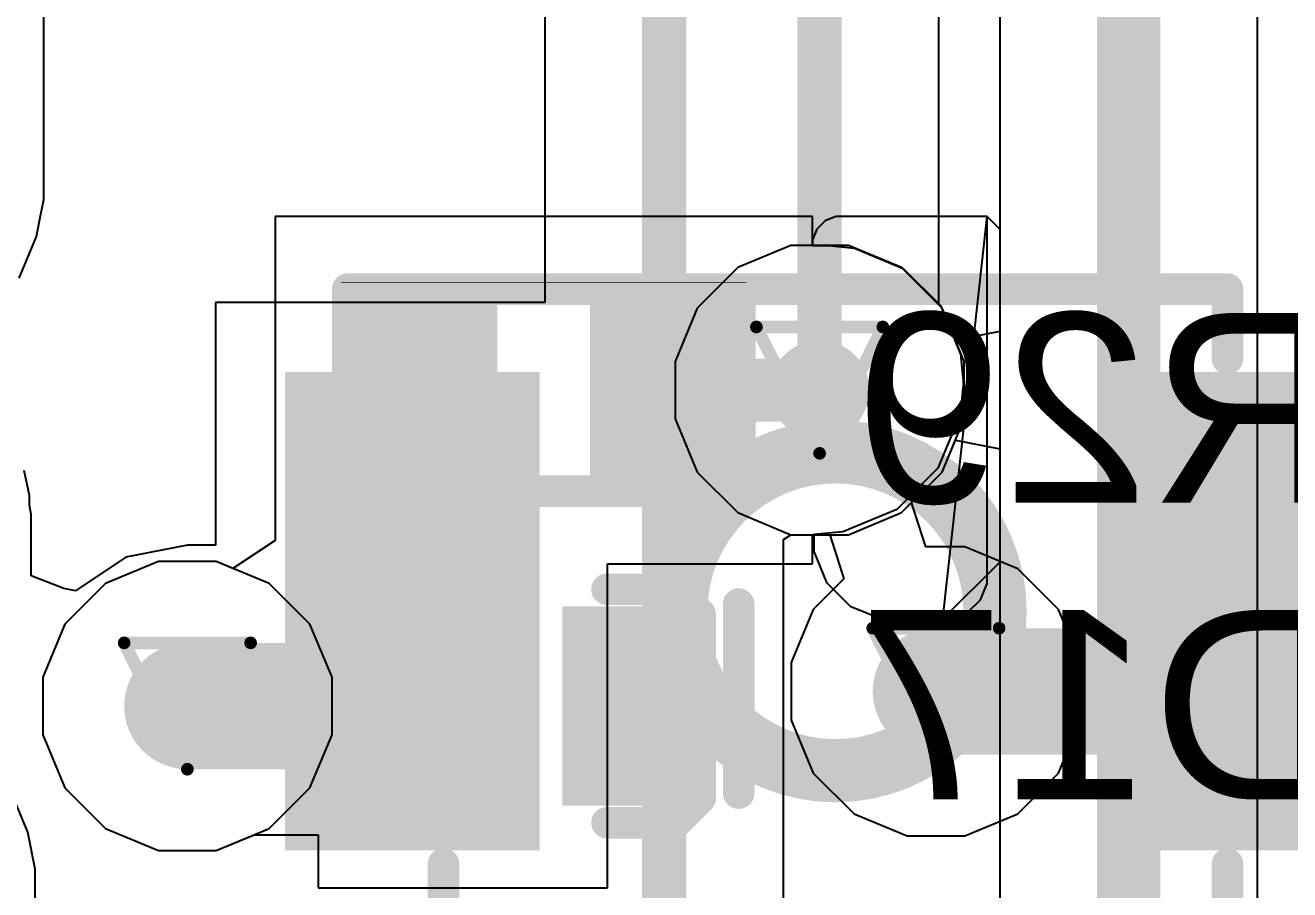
# Model space of a CAD drawing. Header units: inches. Extents: x -5 to 234, y -4 to 104.
# Drawn here: x 12.05 to 17.13, y 11.76 to 15.23 of the extents above; entities that cross this region are included whole.
import ezdxf

# ---------------------------------------------------------------- set-up
doc = ezdxf.new("R2010")
doc.units = ezdxf.units.IN
for name, color, linetype in [('Bottom Layer', 5, 'Continuous'), ('Bottom Overlay', 54, 'Continuous'), ('Bottom Paste', 16, 'Continuous'), ('Bottom Solder', 6, 'Continuous'), ('Drill Drawing', 1, 'Continuous'), ('GND', 16, 'Continuous'), ('POWER', 76, 'Continuous'), ('Top Layer', 1, 'Continuous'), ('Top Overlay', 2, 'Continuous'), ('Top Paste', 8, 'Continuous'), ('Top Solder', 216, 'Continuous'), ('Via Holes', 16, 'Continuous')]:
    doc.layers.add(name, color=color, linetype=linetype)
doc.styles.add('Arial', font='', dxfattribs={"height": 0.2})
doc.styles.get('Arial').set_extended_font_data('Arial')

# ---------------------------------------------------------------- blocks, each defined once
blk = doc.blocks.new('B3U_1000P_23')
at = {"layer": 'Top Layer'}
for points in [[(-2.11, 0.86), (-1.29, 0.86), (-1.29, -0.86), (-2.11, -0.86)], [(1.29, 0.86), (2.11, 0.86), (2.11, -0.86), (1.29, -0.86)]]:
    blk.add_hatch(color=1, dxfattribs=at).paths.add_polyline_path(points)
at = {"layer": 'Top Paste'}
for points in [[(-2.11, 0.86), (-1.29, 0.86), (-1.29, -0.86), (-2.11, -0.86)], [(1.29, 0.86), (2.11, 0.86), (2.11, -0.86), (1.29, -0.86)]]:
    blk.add_hatch(color=8, dxfattribs=at).paths.add_polyline_path(points)
at = {"layer": 'Top Solder'}
for points in [[(-2.2116, 0.9616), (-1.1884, 0.9616), (-1.1884, -0.9616), (-2.2116, -0.9616)], [(1.1884, 0.9616), (2.2116, 0.9616), (2.2116, -0.9616), (1.1884, -0.9616)]]:
    blk.add_hatch(color=216, dxfattribs=at).paths.add_polyline_path(points)
at = {"layer": 'Top Overlay'}
for points in [[(-1.5748, 1.016, 0.127, 0.127, 0), (-1.5748, 1.2954, 0.127, 0.127, 0)], [(-1.5748, 1.2954, 0.127, 0.127, 0), (1.5748, 1.2954, 0.127, 0.127, 0)], [(1.5748, 1.016, 0.127, 0.127, 0), (1.5748, 1.2954, 0.127, 0.127, 0)], [(-1.5748, -1.2954, 0.127, 0.127, 0), (-1.5748, -1.016, 0.127, 0.127, 0)], [(1.5748, -1.2954, 0.127, 0.127, 0), (1.5748, -1.016, 0.127, 0.127, 0)], [(-1.5748, -1.2954, 0.127, 0.127, 0), (1.5748, -1.2954, 0.127, 0.127, 0)]]:
    blk.add_lwpolyline(points, format="xyseb", dxfattribs=at)
for points in [[(-1.6065, 1.2954, 0.0635, 0.0635, 1), (-1.5431, 1.2954, 0.0635, 0.0635, 1)], [(-1.6065, 1.2954, 0.0635, 0.0635, 1), (-1.5431, 1.2954, 0.0635, 0.0635, 1)], [(1.5431, 1.2954, 0.0635, 0.0635, 1), (1.6066, 1.2954, 0.0635, 0.0635, 1)], [(1.5431, 1.2954, 0.0635, 0.0635, 1), (1.6066, 1.2954, 0.0635, 0.0635, 1)], [(-1.6065, 1.016, 0.0635, 0.0635, 1), (-1.5431, 1.016, 0.0635, 0.0635, 1)], [(1.5431, 1.016, 0.0635, 0.0635, 1), (1.6066, 1.016, 0.0635, 0.0635, 1)], [(0.6411, 0, 0.254, 0.254, 1), (-0.6411, 0, 0.254, 0.254, 1)], [(-0.7046, 0, 0.127, 0.127, 1), (-0.5776, 0, 0.127, 0.127, 1)], [(0.5776, 0, 0.127, 0.127, 1), (0.7046, 0, 0.127, 0.127, 1)], [(-1.6065, -1.016, 0.0635, 0.0635, 1), (-1.5431, -1.016, 0.0635, 0.0635, 1)], [(1.5431, -1.016, 0.0635, 0.0635, 1), (1.6066, -1.016, 0.0635, 0.0635, 1)], [(-1.6065, -1.2954, 0.0635, 0.0635, 1), (-1.5431, -1.2954, 0.0635, 0.0635, 1)], [(-1.6065, -1.2954, 0.0635, 0.0635, 1), (-1.5431, -1.2954, 0.0635, 0.0635, 1)], [(1.5431, -1.2954, 0.0635, 0.0635, 1), (1.6066, -1.2954, 0.0635, 0.0635, 1)], [(1.5431, -1.2954, 0.0635, 0.0635, 1), (1.6066, -1.2954, 0.0635, 0.0635, 1)]]:
    blk.add_lwpolyline(points, format="xyseb", close=True, dxfattribs=at)
blk = doc.blocks.new('R___0402_B_38')
at = {"layer": 'Bottom Layer'}
for points in [[(-0.2413, 0.3175), (-0.2413, -0.3175), (-0.6985, -0.3175), (-0.6985, 0.3175)], [(0.6985, 0.3175), (0.6985, -0.3175), (0.2413, -0.3175), (0.2413, 0.3175)]]:
    blk.add_hatch(color=5, dxfattribs=at).paths.add_polyline_path(points)
at = {"layer": 'Bottom Paste'}
for points in [[(-0.2413, 0.3175), (-0.2413, -0.3175), (-0.6985, -0.3175), (-0.6985, 0.3175)], [(0.6985, 0.3175), (0.6985, -0.3175), (0.2413, -0.3175), (0.2413, 0.3175)]]:
    blk.add_hatch(color=16, dxfattribs=at).paths.add_polyline_path(points)
at = {"layer": 'Bottom Solder'}
for points in [[(-0.1863, 0.3725), (-0.1863, -0.3725), (-0.7535, -0.3725), (-0.7535, 0.3725)], [(0.7535, 0.3725), (0.7535, -0.3725), (0.1863, -0.3725), (0.1863, 0.3725)]]:
    blk.add_hatch(color=6, dxfattribs=at).paths.add_polyline_path(points)
at = {"layer": 'Bottom Overlay'}
for points in [[(-0.7874, 0.4064, 0.127, 0.127, 0), (0.7874, 0.4064, 0.127, 0.127, 0)], [(-0.7874, -0.4064, 0.127, 0.127, 0), (-0.7874, 0.4064, 0.127, 0.127, 0)], [(0.7874, -0.4064, 0.127, 0.127, 0), (0.7874, 0.4064, 0.127, 0.127, 0)], [(-0.8128, 0.4318, 0.00323, 0.00323, 0), (0.8128, 0.4318, 0.00323, 0.00323, 0)], [(-0.7874, -0.4064, 0.127, 0.127, 0), (0.7874, -0.4064, 0.127, 0.127, 0)]]:
    blk.add_lwpolyline(points, format="xyseb", dxfattribs=at)
for points in [[(-0.8191, 0.4064, 0.0635, 0.0635, 1), (-0.7556, 0.4064, 0.0635, 0.0635, 1)], [(-0.8191, 0.4064, 0.0635, 0.0635, 1), (-0.7556, 0.4064, 0.0635, 0.0635, 1)], [(0.7556, 0.4064, 0.0635, 0.0635, 1), (0.8191, 0.4064, 0.0635, 0.0635, 1)], [(0.7556, 0.4064, 0.0635, 0.0635, 1), (0.8191, 0.4064, 0.0635, 0.0635, 1)], [(-0.8136, 0.4318, 0.00161, 0.00161, 1), (-0.812, 0.4318, 0.00161, 0.00161, 1)], [(0.812, 0.4318, 0.00161, 0.00161, 1), (0.8136, 0.4318, 0.00161, 0.00161, 1)], [(-0.8191, -0.4064, 0.0635, 0.0635, 1), (-0.7556, -0.4064, 0.0635, 0.0635, 1)], [(-0.8191, -0.4064, 0.0635, 0.0635, 1), (-0.7556, -0.4064, 0.0635, 0.0635, 1)], [(0.7556, -0.4064, 0.0635, 0.0635, 1), (0.8191, -0.4064, 0.0635, 0.0635, 1)], [(0.7556, -0.4064, 0.0635, 0.0635, 1), (0.8191, -0.4064, 0.0635, 0.0635, 1)]]:
    blk.add_lwpolyline(points, format="xyseb", close=True, dxfattribs=at)
blk = doc.blocks.new('DFN1006_2L__B__D____________B_107')
at = {"layer": 'Bottom Layer'}
for points in [[(-0.525, 0.35), (-0.125, 0.35), (-0.125, -0.35), (-0.525, -0.35)], [(0.125, 0.35), (0.525, 0.35), (0.525, -0.35), (0.125, -0.35)]]:
    blk.add_hatch(color=5, dxfattribs=at).paths.add_polyline_path(points)
at = {"layer": 'Bottom Paste'}
for points in [[(-0.525, 0.35), (-0.125, 0.35), (-0.125, -0.35), (-0.525, -0.35)], [(0.125, 0.35), (0.525, 0.35), (0.525, -0.35), (0.125, -0.35)]]:
    blk.add_hatch(color=16, dxfattribs=at).paths.add_polyline_path(points)
at = {"layer": 'Bottom Solder'}
for points in [[(-0.5758, 0.4008), (-0.0742, 0.4008), (-0.0742, -0.4008), (-0.5758, -0.4008)], [(0.0742, 0.4008), (0.5758, 0.4008), (0.5758, -0.4008), (0.0742, -0.4008)]]:
    blk.add_hatch(color=6, dxfattribs=at).paths.add_polyline_path(points)
at = {"layer": 'Bottom Overlay'}
for points in [[(-0.6283, 0.3691, 0.127, 0.127, 0), (-0.5283, 0.4692, 0.127, 0.127, 0)], [(-0.5283, 0.4692, 0.127, 0.127, 0), (-0.254, 0.4692, 0.127, 0.127, 0)], [(0.254, 0.4692, 0.127, 0.127, 0), (0.5283, 0.4692, 0.127, 0.127, 0)], [(0.5283, 0.4692, 0.127, 0.127, 0), (0.6283, 0.3691, 0.127, 0.127, 0)], [(-0.783, -0.35, 0.127, 0.127, 0), (-0.783, 0.41, 0.127, 0.127, 0)], [(0.783, -0.35, 0.127, 0.127, 0), (0.783, 0.41, 0.127, 0.127, 0)], [(-0.6283, -0.3691, 0.127, 0.127, 0), (-0.6283, 0.3691, 0.127, 0.127, 0)], [(0.6283, -0.3691, 0.127, 0.127, 0), (0.6283, 0.3691, 0.127, 0.127, 0)], [(-0.6283, -0.3691, 0.127, 0.127, 0), (-0.5283, -0.4692, 0.127, 0.127, 0)], [(0.5283, -0.4692, 0.127, 0.127, 0), (0.6283, -0.3691, 0.127, 0.127, 0)], [(-0.5283, -0.4692, 0.127, 0.127, 0), (-0.4983, -0.4692, 0.127, 0.127, 0)], [(-0.4983, -0.4692, 0.127, 0.127, 0), (-0.254, -0.4692, 0.127, 0.127, 0)], [(0.254, -0.4692, 0.127, 0.127, 0), (0.4983, -0.4692, 0.127, 0.127, 0)], [(0.4983, -0.4692, 0.127, 0.127, 0), (0.5283, -0.4692, 0.127, 0.127, 0)]]:
    blk.add_lwpolyline(points, format="xyseb", dxfattribs=at)
for points in [[(-0.5601, 0.4692, 0.0635, 0.0635, 1), (-0.4966, 0.4692, 0.0635, 0.0635, 1)], [(-0.5601, 0.4692, 0.0635, 0.0635, 1), (-0.4966, 0.4692, 0.0635, 0.0635, 1)], [(-0.2857, 0.4692, 0.0635, 0.0635, 1), (-0.2223, 0.4692, 0.0635, 0.0635, 1)], [(0.2223, 0.4692, 0.0635, 0.0635, 1), (0.2857, 0.4692, 0.0635, 0.0635, 1)], [(0.4966, 0.4692, 0.0635, 0.0635, 1), (0.5601, 0.4692, 0.0635, 0.0635, 1)], [(0.4966, 0.4692, 0.0635, 0.0635, 1), (0.5601, 0.4692, 0.0635, 0.0635, 1)], [(-0.8147, 0.41, 0.0635, 0.0635, 1), (-0.7512, 0.41, 0.0635, 0.0635, 1)], [(0.7512, 0.41, 0.0635, 0.0635, 1), (0.8147, 0.41, 0.0635, 0.0635, 1)], [(-0.6601, 0.3691, 0.0635, 0.0635, 1), (-0.5966, 0.3691, 0.0635, 0.0635, 1)], [(-0.6601, 0.3691, 0.0635, 0.0635, 1), (-0.5966, 0.3691, 0.0635, 0.0635, 1)], [(0.5966, 0.3691, 0.0635, 0.0635, 1), (0.6601, 0.3691, 0.0635, 0.0635, 1)], [(0.5966, 0.3691, 0.0635, 0.0635, 1), (0.6601, 0.3691, 0.0635, 0.0635, 1)], [(-0.8147, -0.35, 0.0635, 0.0635, 1), (-0.7512, -0.35, 0.0635, 0.0635, 1)], [(0.7512, -0.35, 0.0635, 0.0635, 1), (0.8147, -0.35, 0.0635, 0.0635, 1)], [(-0.6601, -0.3691, 0.0635, 0.0635, 1), (-0.5966, -0.3691, 0.0635, 0.0635, 1)], [(-0.6601, -0.3691, 0.0635, 0.0635, 1), (-0.5966, -0.3691, 0.0635, 0.0635, 1)], [(0.5966, -0.3691, 0.0635, 0.0635, 1), (0.6601, -0.3691, 0.0635, 0.0635, 1)], [(0.5966, -0.3691, 0.0635, 0.0635, 1), (0.6601, -0.3691, 0.0635, 0.0635, 1)], [(-0.5601, -0.4692, 0.0635, 0.0635, 1), (-0.4966, -0.4692, 0.0635, 0.0635, 1)], [(-0.5601, -0.4692, 0.0635, 0.0635, 1), (-0.4966, -0.4692, 0.0635, 0.0635, 1)], [(-0.5301, -0.4692, 0.0635, 0.0635, 1), (-0.4666, -0.4692, 0.0635, 0.0635, 1)], [(-0.5301, -0.4692, 0.0635, 0.0635, 1), (-0.4666, -0.4692, 0.0635, 0.0635, 1)], [(-0.2857, -0.4692, 0.0635, 0.0635, 1), (-0.2223, -0.4692, 0.0635, 0.0635, 1)], [(0.2223, -0.4692, 0.0635, 0.0635, 1), (0.2857, -0.4692, 0.0635, 0.0635, 1)], [(0.4666, -0.4692, 0.0635, 0.0635, 1), (0.5301, -0.4692, 0.0635, 0.0635, 1)], [(0.4666, -0.4692, 0.0635, 0.0635, 1), (0.5301, -0.4692, 0.0635, 0.0635, 1)], [(0.4966, -0.4692, 0.0635, 0.0635, 1), (0.5601, -0.4692, 0.0635, 0.0635, 1)], [(0.4966, -0.4692, 0.0635, 0.0635, 1), (0.5601, -0.4692, 0.0635, 0.0635, 1)]]:
    blk.add_lwpolyline(points, format="xyseb", close=True, dxfattribs=at)

msp = doc.modelspace()

# ---------------------------------------------------------------- hatches: boundary and pattern name
at = {"layer": 'Bottom Layer'}
h = msp.add_hatch(color=5, dxfattribs=at)
edge = h.paths.add_edge_path()
edge.add_arc((15.24, 13.7668), 0.2, 0, 360)
h = msp.add_hatch(color=5, dxfattribs=at)
edge = h.paths.add_edge_path()
edge.add_arc((15.7073, 12.5558), 0.2, 0, 360)
h = msp.add_hatch(color=5, dxfattribs=at)
edge = h.paths.add_edge_path()
edge.add_arc((12.7, 12.4968), 0.2, 0, 360)
at = {"layer": 'GND'}
h = msp.add_hatch(color=16, dxfattribs=at)
edge = h.paths.add_edge_path()
edge.add_arc((15.24, 13.7668), 0.2, 0, 360)
h = msp.add_hatch(color=16, dxfattribs=at)
edge = h.paths.add_edge_path()
edge.add_arc((15.7073, 12.5558), 0.2, 0, 360)
h = msp.add_hatch(color=16, dxfattribs=at)
edge = h.paths.add_edge_path()
edge.add_arc((12.7, 12.4968), 0.2, 0, 360)
at = {"layer": 'POWER'}
h = msp.add_hatch(color=76, dxfattribs=at)
edge = h.paths.add_edge_path()
edge.add_arc((15.24, 13.7668), 0.2, 0, 360)
h = msp.add_hatch(color=76, dxfattribs=at)
edge = h.paths.add_edge_path()
edge.add_arc((15.7073, 12.5558), 0.2, 0, 360)
h = msp.add_hatch(color=76, dxfattribs=at)
edge = h.paths.add_edge_path()
edge.add_arc((12.7, 12.4968), 0.2, 0, 360)
at = {"layer": 'Top Layer'}
h = msp.add_hatch(color=1, dxfattribs=at)
edge = h.paths.add_edge_path()
edge.add_arc((15.24, 13.7668), 0.2, 0, 360)
h = msp.add_hatch(color=1, dxfattribs=at)
edge = h.paths.add_edge_path()
edge.add_arc((15.7073, 12.5558), 0.2, 0, 360)
h = msp.add_hatch(color=1, dxfattribs=at)
edge = h.paths.add_edge_path()
edge.add_arc((12.7, 12.4968), 0.2, 0, 360)
at = {"layer": 'Via Holes'}
h = msp.add_hatch(color=7, dxfattribs=at)
edge = h.paths.add_edge_path()
edge.add_arc((15.24, 13.7668), 0.1, 0, 360)
h = msp.add_hatch(color=7, dxfattribs=at)
edge = h.paths.add_edge_path()
edge.add_arc((15.7073, 12.5558), 0.1, 0, 360)
h = msp.add_hatch(color=7, dxfattribs=at)
edge = h.paths.add_edge_path()
edge.add_arc((12.7, 12.4968), 0.1, 0, 360)

# ---------------------------------------------------------------- linework, layer by layer
at = {"layer": 'Bottom Layer'}
for p, q in [((16.9995, 11.009), (16.9995, 17.5774)), ((15.9636, 17.5124), (15.9636, 14.0027)), ((12.1233, 14.6234), (12.1233, 15.7758)), ((12.1233, 14.5328), (12.1233, 14.6234)), ((12.1076, 14.4539), (12.1233, 14.5328)), ((12.1233, 14.5328), (12.1233, 14.5328)), ((12.1233, 14.5328), (12.1233, 14.5328)), ((12.0937, 14.3841), (12.1076, 14.4539)), ((15.2113, 14.4653), (13.0523, 14.4653)), ((13.0523, 14.4653), (13.0523, 13.1626)), ((15.2113, 14.3478), (15.2113, 14.4653)), ((15.2622, 14.4474), (15.2292, 14.4144)), ((15.3054, 14.4653), (15.2622, 14.4474)), ((15.3288, 14.4653), (15.3054, 14.4653)), ((15.9128, 14.4653), (15.3288, 14.4653)), ((15.735, 12.8468), (15.9128, 14.4653)), ((15.9128, 14.4653), (15.9636, 14.4145)), ((15.9128, 13.0246), (15.9128, 14.4653)), ((12.0244, 14.2167), (12.0937, 14.3841)), ((12.0937, 14.3841), (12.0937, 14.3841)), ((12.0937, 14.3841), (12.0937, 14.3841)), ((15.2292, 14.4144), (15.2113, 14.3712)), ((15.9636, 14.4145), (15.9636, 13.0754)), ((15.2113, 14.3712), (15.2113, 14.3478)), ((15.2113, 14.3478), (15.2113, 14.3478)), ((15.2113, 14.3478), (15.2742, 14.3478)), ((15.3556, 14.3478), (15.2113, 14.3478)), ((15.2742, 14.3478), (15.38, 14.3374)), ((15.5691, 14.2593), (15.3556, 14.3478)), ((15.38, 14.3374), (15.5755, 14.2564)), ((15.7325, 14.0959), (15.5691, 14.2593)), ((15.5755, 14.2564), (15.7251, 14.1068)), ((15.7251, 14.1068), (15.806, 13.9113)), ((15.7858, 13.9673), (15.7325, 14.0959)), ((15.9636, 14.0027), (15.7858, 13.9673)), ((15.806, 13.9113), (15.8164, 13.8056)), ((15.8164, 13.7862), (15.8049, 13.6691)), ((15.8164, 13.8056), (15.8164, 13.8056)), ((15.8164, 13.8056), (15.8164, 13.7862)), ((15.8049, 13.6691), (15.7153, 13.4527)), ((15.7325, 13.4377), (15.7858, 13.5663)), ((15.7858, 13.5663), (15.9636, 13.5309)), ((15.9636, 13.5309), (15.9636, 11.009)), ((15.7153, 13.4527), (15.5497, 13.2871)), ((15.5691, 13.2743), (15.7325, 13.4377)), ((15.5497, 13.2871), (15.3333, 13.1975)), ((15.3556, 13.1858), (15.5691, 13.2743)), ((13.0523, 13.1626), (12.8819, 13.0503)), ((15.2113, 13.0683), (15.2113, 13.1858)), ((15.2113, 13.1858), (15.3556, 13.1858)), ((15.3333, 13.1975), (15.2162, 13.186)), ((15.2162, 13.186), (15.2162, 13.1185)), ((15.2162, 13.1185), (15.2679, 12.9939)), ((12.5844, 13.0778), (12.3709, 12.9893)), ((12.8156, 13.0778), (12.5844, 13.0778)), ((12.8819, 13.0503), (12.8156, 13.0778)), ((14.3879, 11.7658), (14.3879, 13.0683)), ((14.3879, 13.0683), (15.2113, 13.0683)), ((15.9636, 13.0754), (15.735, 12.8468)), ((15.9128, 12.9892), (15.9128, 13.0246)), ((15.9128, 13.0246), (15.9128, 13.0246)), ((12.3709, 12.9893), (12.2075, 12.8259)), ((15.2679, 12.9939), (15.3633, 12.8984)), ((15.8857, 12.9239), (15.9128, 12.9892)), ((15.8357, 12.8739), (15.8857, 12.9239)), ((15.3633, 12.8984), (15.488, 12.8468)), ((15.7704, 12.8468), (15.8357, 12.8739)), ((12.2075, 12.8259), (12.119, 12.6124)), ((15.488, 12.8468), (15.5554, 12.8468)), ((15.5554, 12.8468), (15.5554, 12.8468)), ((15.5554, 12.8468), (15.735, 12.8468)), ((15.735, 12.8468), (15.7704, 12.8468)), ((12.119, 12.6124), (12.119, 12.3812)), ((12.119, 12.3812), (12.2075, 12.1677)), ((12.059, 11.99), (11.9816, 12.1769)), ((12.2075, 12.1677), (12.3709, 12.0043)), ((12.0886, 11.8413), (12.059, 11.99)), ((12.3709, 12.0043), (12.5844, 11.9158)), ((12.8156, 11.9158), (12.9678, 11.9788)), ((12.9678, 11.9788), (13.2259, 11.9788)), ((13.2259, 11.9788), (13.2259, 11.7658)), ((12.5844, 11.9158), (12.8156, 11.9158)), ((12.0886, 9.0913), (12.0886, 11.8413)), ((13.2259, 11.7658), (14.3879, 11.7658))]:
    msp.add_line(p, q, dxfattribs=at)
for points in [[(16.4816, 10.7412, 0.254, 0.254, 0), (16.4816, 17.5774, 0.254, 0.254, 0)], [(14.6017, 13.7668, 0.254, 0.254, 0), (15.24, 13.7668, 0.254, 0.254, 0)], [(13.6619, 13.7668, 0.1778, 0.1778, 0), (13.7479, 13.6808, 0.1778, 0.1778, 0)], [(13.7479, 12.5558, 0.254, 0.254, 0), (13.7479, 13.6808, 0.254, 0.254, 0)], [(12.7, 12.4968, 0.254, 0.254, 0), (13.7479, 12.4968, 0.254, 0.254, 0)], [(13.7479, 12.5558, 0.1778, 0.1778, 0), (13.8069, 12.4968, 0.1778, 0.1778, 0)], [(14.4569, 12.4968, 0.1778, 0.1778, 0), (14.5159, 12.5558, 0.1778, 0.1778, 0)], [(13.7479, 12.4968, 0.1778, 0.1778, 0), (13.8069, 12.4968, 0.1778, 0.1778, 0)]]:
    msp.add_lwpolyline(points, format="xyseb", dxfattribs=at)
for points in [[(14.5382, 13.7668, 0.127, 0.127, 1), (14.6652, 13.7668, 0.127, 0.127, 1)], [(15.1765, 13.7668, 0.127, 0.127, 1), (15.3035, 13.7668, 0.127, 0.127, 1)], [(13.6174, 13.7668, 0.0889, 0.0889, 1), (13.7063, 13.7668, 0.0889, 0.0889, 1)], [(13.6844, 13.6808, 0.127, 0.127, 1), (13.8114, 13.6808, 0.127, 0.127, 1)], [(13.7035, 13.6808, 0.0889, 0.0889, 1), (13.7924, 13.6808, 0.0889, 0.0889, 1)], [(13.6844, 12.5558, 0.127, 0.127, 1), (13.8114, 12.5558, 0.127, 0.127, 1)], [(12.6365, 12.4968, 0.127, 0.127, 1), (12.7635, 12.4968, 0.127, 0.127, 1)], [(13.6844, 12.4968, 0.127, 0.127, 1), (13.8114, 12.4968, 0.127, 0.127, 1)], [(13.7035, 12.5558, 0.0889, 0.0889, 1), (13.7924, 12.5558, 0.0889, 0.0889, 1)], [(14.4715, 12.5558, 0.0889, 0.0889, 1), (14.5604, 12.5558, 0.0889, 0.0889, 1)], [(13.7035, 12.4968, 0.0889, 0.0889, 1), (13.7924, 12.4968, 0.0889, 0.0889, 1)], [(13.7625, 12.4968, 0.0889, 0.0889, 1), (13.8514, 12.4968, 0.0889, 0.0889, 1)], [(13.7625, 12.4968, 0.0889, 0.0889, 1), (13.8514, 12.4968, 0.0889, 0.0889, 1)], [(14.4125, 12.4968, 0.0889, 0.0889, 1), (14.5014, 12.4968, 0.0889, 0.0889, 1)]]:
    msp.add_lwpolyline(points, format="xyseb", close=True, dxfattribs=at)
at = {"layer": 'Drill Drawing'}
for points in [[(14.986, 14.0208, 0.0508, 0.0508, 0), (15.494, 14.0208, 0.0508, 0.0508, 0)], [(14.986, 14.0208, 0.0508, 0.0508, 0), (15.24, 13.5128, 0.0508, 0.0508, 0)], [(15.24, 13.5128, 0.0508, 0.0508, 0), (15.494, 14.0208, 0.0508, 0.0508, 0)], [(15.4533, 12.8098, 0.0508, 0.0508, 0), (15.9613, 12.8098, 0.0508, 0.0508, 0)], [(15.4533, 12.8098, 0.0508, 0.0508, 0), (15.7073, 12.3018, 0.0508, 0.0508, 0)], [(15.7073, 12.3018, 0.0508, 0.0508, 0), (15.9613, 12.8098, 0.0508, 0.0508, 0)], [(12.446, 12.7508, 0.0508, 0.0508, 0), (12.954, 12.7508, 0.0508, 0.0508, 0)], [(12.446, 12.7508, 0.0508, 0.0508, 0), (12.7, 12.2428, 0.0508, 0.0508, 0)], [(12.7, 12.2428, 0.0508, 0.0508, 0), (12.954, 12.7508, 0.0508, 0.0508, 0)]]:
    msp.add_lwpolyline(points, format="xyseb", dxfattribs=at)
for points in [[(14.9733, 14.0208, 0.0254, 0.0254, 1), (14.9987, 14.0208, 0.0254, 0.0254, 1)], [(14.9733, 14.0208, 0.0254, 0.0254, 1), (14.9987, 14.0208, 0.0254, 0.0254, 1)], [(15.4813, 14.0208, 0.0254, 0.0254, 1), (15.5067, 14.0208, 0.0254, 0.0254, 1)], [(15.4813, 14.0208, 0.0254, 0.0254, 1), (15.5067, 14.0208, 0.0254, 0.0254, 1)], [(15.2273, 13.5128, 0.0254, 0.0254, 1), (15.2527, 13.5128, 0.0254, 0.0254, 1)], [(15.2273, 13.5128, 0.0254, 0.0254, 1), (15.2527, 13.5128, 0.0254, 0.0254, 1)], [(15.4406, 12.8098, 0.0254, 0.0254, 1), (15.466, 12.8098, 0.0254, 0.0254, 1)], [(15.4406, 12.8098, 0.0254, 0.0254, 1), (15.466, 12.8098, 0.0254, 0.0254, 1)], [(15.9486, 12.8098, 0.0254, 0.0254, 1), (15.974, 12.8098, 0.0254, 0.0254, 1)], [(15.9486, 12.8098, 0.0254, 0.0254, 1), (15.974, 12.8098, 0.0254, 0.0254, 1)], [(12.4333, 12.7508, 0.0254, 0.0254, 1), (12.4587, 12.7508, 0.0254, 0.0254, 1)], [(12.4333, 12.7508, 0.0254, 0.0254, 1), (12.4587, 12.7508, 0.0254, 0.0254, 1)], [(12.9413, 12.7508, 0.0254, 0.0254, 1), (12.9667, 12.7508, 0.0254, 0.0254, 1)], [(12.9413, 12.7508, 0.0254, 0.0254, 1), (12.9667, 12.7508, 0.0254, 0.0254, 1)], [(15.6946, 12.3018, 0.0254, 0.0254, 1), (15.72, 12.3018, 0.0254, 0.0254, 1)], [(15.6946, 12.3018, 0.0254, 0.0254, 1), (15.72, 12.3018, 0.0254, 0.0254, 1)], [(12.6873, 12.2428, 0.0254, 0.0254, 1), (12.7127, 12.2428, 0.0254, 0.0254, 1)], [(12.6873, 12.2428, 0.0254, 0.0254, 1), (12.7127, 12.2428, 0.0254, 0.0254, 1)]]:
    msp.add_lwpolyline(points, format="xyseb", close=True, dxfattribs=at)
at = {"layer": 'GND'}
for p, q in [((15.1244, 14.3478), (14.9109, 14.2593)), ((15.3556, 14.3478), (15.1244, 14.3478)), ((15.5691, 14.2593), (15.3556, 14.3478)), ((14.9109, 14.2593), (14.7475, 14.0959)), ((15.7325, 14.0959), (15.5691, 14.2593)), ((14.7475, 14.0959), (14.659, 13.8824)), ((15.821, 13.8824), (15.7325, 14.0959)), ((14.659, 13.8824), (14.659, 13.6512)), ((15.821, 13.6512), (15.821, 13.8824)), ((14.659, 13.6512), (14.7475, 13.4377)), ((15.7325, 13.4377), (15.821, 13.6512)), ((14.7475, 13.4377), (14.9109, 13.2743)), ((15.5691, 13.2743), (15.7325, 13.4377)), ((14.9109, 13.2743), (15.1244, 13.1858)), ((15.3556, 13.1858), (15.5691, 13.2743)), ((15.1244, 13.1858), (15.3556, 13.1858)), ((12.5844, 13.0778), (12.3709, 12.9893)), ((12.8156, 13.0778), (12.5844, 13.0778)), ((13.0291, 12.9893), (12.8156, 13.0778)), ((12.3709, 12.9893), (12.2075, 12.8259)), ((13.1925, 12.8259), (13.0291, 12.9893)), ((12.2075, 12.8259), (12.119, 12.6124)), ((13.281, 12.6124), (13.1925, 12.8259)), ((12.119, 12.6124), (12.119, 12.3812)), ((13.281, 12.3812), (13.281, 12.6124)), ((12.119, 12.3812), (12.2075, 12.1677)), ((13.1925, 12.1677), (13.281, 12.3812)), ((12.2075, 12.1677), (12.3709, 12.0043)), ((13.0291, 12.0043), (13.1925, 12.1677)), ((12.3709, 12.0043), (12.5844, 11.9158)), ((12.8156, 11.9158), (13.0291, 12.0043)), ((12.5844, 11.9158), (12.8156, 11.9158))]:
    msp.add_line(p, q, dxfattribs=at)
at = {"layer": 'POWER'}
for p, q in [((15.1244, 14.3478), (14.9109, 14.2593)), ((15.3556, 14.3478), (15.1244, 14.3478)), ((15.5691, 14.2593), (15.3556, 14.3478)), ((14.9109, 14.2593), (14.7475, 14.0959)), ((15.7325, 14.0959), (15.5691, 14.2593)), ((14.7475, 14.0959), (14.659, 13.8824)), ((15.821, 13.8824), (15.7325, 14.0959)), ((14.659, 13.8824), (14.659, 13.6512)), ((15.821, 13.6512), (15.821, 13.8824)), ((14.659, 13.6512), (14.7475, 13.4377)), ((15.7325, 13.4377), (15.821, 13.6512)), ((14.7475, 13.4377), (14.9109, 13.2743)), ((15.6095, 13.3146), (15.7325, 13.4377)), ((15.6665, 13.1368), (15.6095, 13.3146)), ((14.9109, 13.2743), (15.1244, 13.1858)), ((15.1244, 13.1858), (15.2807, 13.1858)), ((15.2807, 13.1858), (15.3378, 13.008)), ((15.8228, 13.1368), (15.6665, 13.1368)), ((16.0364, 13.0483), (15.8228, 13.1368)), ((12.5844, 13.0778), (12.3709, 12.9893)), ((12.8156, 13.0778), (12.5844, 13.0778)), ((13.0291, 12.9893), (12.8156, 13.0778)), ((15.3378, 13.008), (15.2147, 12.8849)), ((16.1998, 12.8849), (16.0364, 13.0483)), ((12.3709, 12.9893), (12.2075, 12.8259)), ((13.1925, 12.8259), (13.0291, 12.9893)), ((15.2147, 12.8849), (15.1263, 12.6714)), ((16.2883, 12.6714), (16.1998, 12.8849)), ((12.2075, 12.8259), (12.119, 12.6124)), ((13.281, 12.6124), (13.1925, 12.8259)), ((15.1263, 12.6714), (15.1263, 12.4402)), ((16.2883, 12.4402), (16.2883, 12.6714)), ((12.119, 12.6124), (12.119, 12.3812)), ((13.281, 12.3812), (13.281, 12.6124)), ((15.1263, 12.4402), (15.2147, 12.2267)), ((16.1998, 12.2267), (16.2883, 12.4402)), ((12.119, 12.3812), (12.2075, 12.1677)), ((13.1925, 12.1677), (13.281, 12.3812)), ((15.2147, 12.2267), (15.3782, 12.0633)), ((16.0364, 12.0633), (16.1998, 12.2267)), ((12.2075, 12.1677), (12.3709, 12.0043)), ((13.0291, 12.0043), (13.1925, 12.1677)), ((15.3782, 12.0633), (15.5917, 11.9748)), ((15.8228, 11.9748), (16.0364, 12.0633)), ((12.3709, 12.0043), (12.5844, 11.9158)), ((12.8156, 11.9158), (13.0291, 12.0043)), ((15.5917, 11.9748), (15.8228, 11.9748)), ((12.5844, 11.9158), (12.8156, 11.9158))]:
    msp.add_line(p, q, dxfattribs=at)
at = {"layer": 'Top Layer'}
for p, q in [((15.7191, 14.1094), (15.7191, 17.6159)), ((14.1367, 15.4214), (14.1367, 14.1188)), ((14.1367, 14.1188), (12.8127, 14.1188)), ((12.8127, 14.1188), (12.8127, 13.1442)), ((15.7325, 14.0959), (15.7191, 14.1094)), ((15.821, 13.8824), (15.7325, 14.0959)), ((15.821, 13.6512), (15.821, 13.8824)), ((15.7325, 13.4377), (15.821, 13.6512)), ((12.065, 13.343), (12.0449, 13.4439)), ((15.5691, 13.2743), (15.7325, 13.4377)), ((12.065, 13.3047), (12.065, 13.343)), ((12.0725, 13.2672), (12.065, 13.3047)), ((12.0725, 13.0206), (12.0725, 13.2672)), ((15.3556, 13.1858), (15.5691, 13.2743)), ((15.0949, 13.1661), (15.1244, 13.1858)), ((15.0949, 11.0838), (15.0949, 13.1661)), ((15.1244, 13.1858), (15.3556, 13.1858)), ((12.7, 13.1442), (12.4522, 13.095)), ((12.8127, 13.1442), (12.7, 13.1442)), ((12.4522, 13.095), (12.2503, 12.96)), ((12.2041, 12.9694), (12.0725, 13.0206)), ((12.2503, 12.96), (12.2041, 12.9694))]:
    msp.add_line(p, q, dxfattribs=at)
for points in [[(14.6158, 10.7412, 0.1778, 0.1778, 0), (14.6158, 17.9788, 0.1778, 0.1778, 0)], [(15.24, 13.7668, 0.1778, 0.1778, 0), (15.24, 17.7798, 0.1778, 0.1778, 0)], [(13.6037, 12.8778, 0.1778, 0.1778, -0.414214), (13.2227, 12.4968, 0.1778, 0.1778, 0)], [(16.6826, 12.5558, 0.1778, 0.1778, 0), (17.0037, 12.8769, 0.1778, 0.1778, 0)], [(17.0037, 12.8769, 0.1778, 0.1778, 0), (17.0037, 12.8778, 0.1778, 0.1778, 0)], [(15.7073, 12.5558, 0.508, 0.508, 0), (16.6826, 12.5558, 0.508, 0.508, 0)], [(12.7, 12.4968, 0.508, 0.508, 0), (13.2227, 12.4968, 0.508, 0.508, 0)]]:
    msp.add_lwpolyline(points, format="xyseb", dxfattribs=at)
for points in [[(15.1956, 13.7668, 0.0889, 0.0889, 1), (15.2844, 13.7668, 0.0889, 0.0889, 1)], [(13.5593, 12.8778, 0.0889, 0.0889, 1), (13.6482, 12.8778, 0.0889, 0.0889, 1)], [(16.9593, 12.8778, 0.0889, 0.0889, 1), (17.0482, 12.8778, 0.0889, 0.0889, 1)], [(16.9593, 12.8769, 0.0889, 0.0889, 1), (17.0482, 12.8769, 0.0889, 0.0889, 1)], [(16.9593, 12.8769, 0.0889, 0.0889, 1), (17.0482, 12.8769, 0.0889, 0.0889, 1)], [(15.5803, 12.5558, 0.254, 0.254, 1), (15.8343, 12.5558, 0.254, 0.254, 1)], [(16.5556, 12.5558, 0.254, 0.254, 1), (16.8096, 12.5558, 0.254, 0.254, 1)], [(12.573, 12.4968, 0.254, 0.254, 1), (12.827, 12.4968, 0.254, 0.254, 1)], [(13.0957, 12.4968, 0.254, 0.254, 1), (13.3497, 12.4968, 0.254, 0.254, 1)], [(16.6382, 12.5558, 0.0889, 0.0889, 1), (16.7271, 12.5558, 0.0889, 0.0889, 1)], [(13.1783, 12.4968, 0.0889, 0.0889, 1), (13.2672, 12.4968, 0.0889, 0.0889, 1)]]:
    msp.add_lwpolyline(points, format="xyseb", close=True, dxfattribs=at)

# ---------------------------------------------------------------- block references
for name, p in [('B3U_1000P_23', (15.3037, 12.8778)), ('R___0402_B_38', (14.1318, 13.7668)), ('DFN1006_2L__B__D____________B_107', (14.1319, 12.4968))]:
    msp.add_blockref(name, p)

# ---------------------------------------------------------------- texts
at = {"layer": 'Bottom Overlay', "style": 'Arial', "text_generation_flag": 2}
for s, p in [('R29', (17.3344, 13.3149)), ('D17', (17.3449, 12.1213))]:
    msp.add_text(s, height=0.762, dxfattribs=at).set_placement(p)

doc.saveas('drawing.dxf')
